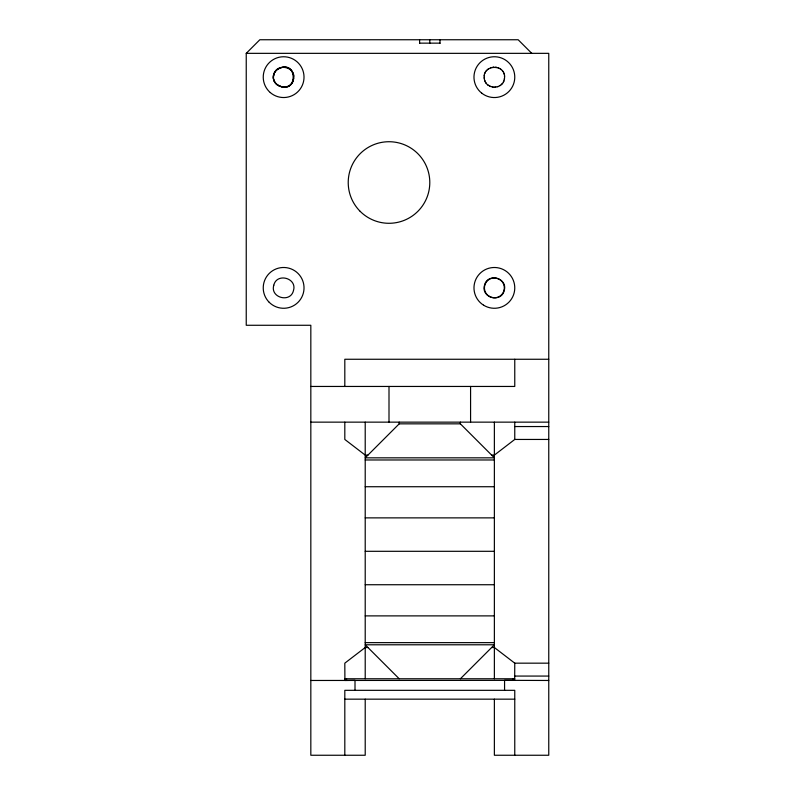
<?xml version="1.0" encoding="UTF-8"?>
<svg xmlns="http://www.w3.org/2000/svg" width="795" height="795" viewBox="0 0 795 795"><rect width="100%" height="100%" fill="white"/><g stroke="black" fill="none" stroke-linecap="round" stroke-linejoin="round"><path stroke-width="1.19" d="M346.501 680.341L346.511 678.771L344.901 680.361L344.811 663.169L365.213 647.518L367.946 647.518M484.264 77.632C484.135 89.616 503.543 90.411 504.487 78.437C506.723 63.699 481.929 63.799 484.264 78.506M504.477 76.658L504.477 75.773M310.825 680.47L514.673 680.361L514.763 663.169L494.371 647.518L491.638 647.518M293.713 78.019C291.666 95.807 264.924 84.29 275.885 70.636M484.254 75.843L484.483 74.998M504.487 78.437L504.259 79.281M484.94 73.269L485.377 72.504M503.811 81.01L503.374 81.776M293.713 76.26C291.546 58.423 265.063 70.01 275.885 83.644M486.262 70.964L486.878 70.338M502.49 83.316L501.864 83.942M365.213 699.163L365.213 755.25L310.825 755.25L310.825 325.274L246.241 325.274L246.241 53.345L259.836 39.75L518.161 39.75L531.766 53.345M399.199 423.844L365.213 457.831L494.371 457.831L460.385 423.844L399.199 423.844L399.199 422.145M460.385 678.771L494.371 644.785L365.213 644.785L399.199 678.771M548.759 439.446L514.763 439.446L494.371 455.098L491.638 455.098M276.422 69.93C298.751 55.7 298.741 98.59 276.422 84.349M488.13 69.076L488.895 68.628M500.611 85.204L499.846 85.651M490.435 67.734L491.29 67.505M498.306 86.546L497.461 86.774M492.999 67.038L493.884 67.028M495.742 87.241L494.858 87.251M344.811 680.47L355.007 680.331L355.007 690.328M419.591 43.149L439.993 43.149M246.241 53.345L548.759 53.345L548.759 755.25L494.371 755.25L494.371 699.163M548.759 359.26L344.811 359.26L344.811 386.45M310.825 386.45L514.763 386.45L514.763 359.26M310.825 422.145L548.759 422.145M514.763 426.547L548.759 426.547M367.946 455.098L365.213 455.098L344.811 439.446L344.811 422.145M365.213 459.977L494.371 459.977M365.213 486.729L494.371 486.729M365.213 517.873L494.371 517.873M365.213 551.303L494.371 551.303M365.213 584.732L494.371 584.732M365.213 615.886L494.371 615.886M365.213 642.638L494.371 642.638M514.763 663.169L548.759 663.169M514.763 676.068L548.759 676.068M344.811 678.771L514.763 678.771M504.567 690.328L504.567 680.331L548.759 680.47M344.811 699.163L514.763 699.163M495.663 67.028L496.517 67.247M493.079 87.251L492.224 87.033M498.236 67.704L499.002 68.141M490.505 86.576L489.74 86.138M500.552 69.026L501.178 69.652M488.2 85.254L487.574 84.628M514.673 680.361L513.063 678.771L513.302 680.351M502.44 70.904L502.887 71.669M486.302 83.376L485.864 82.62M503.782 73.2L504.01 74.054M484.97 81.08L484.731 80.225M514.763 422.145L514.763 439.446M514.763 755.25L514.763 690.328L344.811 690.328L344.811 755.25M494.371 422.145L494.371 678.771M470.58 386.45L470.58 422.145M460.385 422.145L460.385 423.844M439.993 39.75L439.993 43.437M429.787 39.75L429.787 43.437M419.591 39.75L419.591 43.437M389.003 386.45L389.003 422.145M365.213 422.145L365.213 678.771M273.778 285.246C269.912 297.767 290.572 303.302 293.484 290.523C297.35 277.992 276.69 272.466 273.778 285.246M484.523 285.246C480.657 297.767 501.307 303.302 504.219 290.523C508.094 277.992 487.434 272.456 484.523 285.246M273.768 75.227C270.598 87.828 291.705 91.962 293.494 79.053C296.664 66.452 275.557 62.318 273.768 75.227M481.71 93.134A20.392 20.392 0 0 0 514.554 80.106A20.392 20.392 0 0 0 486.858 58.184A20.392 20.392 0 0 0 481.71 93.134M270.26 92.538A20.392 20.392 0 0 0 303.65 81.02A20.392 20.392 0 0 0 276.978 57.866A20.392 20.392 0 0 0 270.26 92.538M483.539 305.161A20.392 20.392 0 0 0 514.753 288.625A20.392 20.392 0 0 0 484.831 269.863A20.392 20.392 0 0 0 483.539 305.161M489.074 296.326A9.967 9.967 0 0 0 504.338 288.247A9.967 9.967 0 0 0 489.71 279.075A9.967 9.967 0 0 0 489.074 296.326M269.207 302.299A20.392 20.392 0 0 0 303.332 293.156A20.392 20.392 0 0 0 278.349 268.183A20.392 20.392 0 0 0 269.207 302.299M360.165 211.351A40.793 40.793 0 0 0 428.406 193.066A40.793 40.793 0 0 0 378.45 143.11A40.793 40.793 0 0 0 360.165 211.351"/></g></svg>
